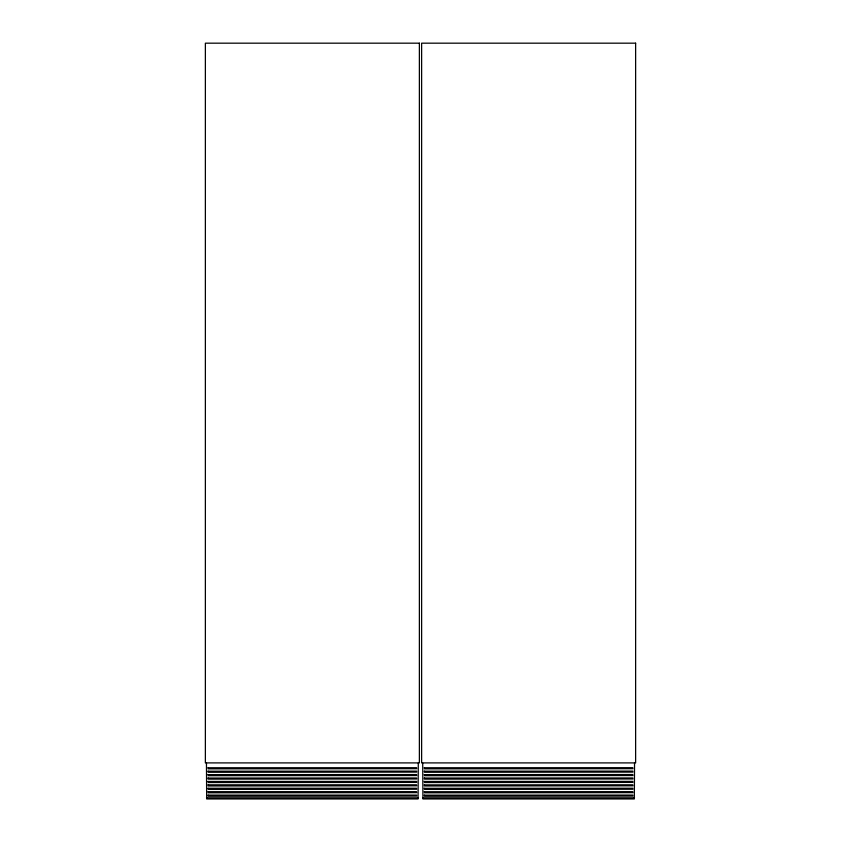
<?xml version="1.0" encoding="UTF-8"?>
<svg xmlns="http://www.w3.org/2000/svg" width="841" height="841" viewBox="0 0 841 841"><rect width="100%" height="100%" fill="white"/><g stroke="black" fill="none" stroke-linecap="round" stroke-linejoin="round"><path stroke-width="1.26" d="M418.271 797.804L206.466 797.804M634.534 797.804L422.729 797.804M634.545 763.134L634.324 798.95L422.928 798.95L422.708 763.134M418.292 763.134L418.072 798.95L206.676 798.95L206.455 763.134M208.095 767.759L208.232 768.853L416.673 768.695L416.589 767.707L208.095 767.759M208.095 771.186L208.232 772.28L416.673 772.112L416.589 771.123L208.095 771.186M208.095 774.614L208.232 775.707L416.673 775.539L416.589 774.55L208.095 774.614M208.095 778.041L208.232 779.123L416.673 778.966L416.589 777.978L208.095 778.041M208.095 781.457L208.232 782.55L416.673 782.393L416.589 781.405L208.095 781.457M208.095 784.884L208.232 785.978L416.673 785.809L416.505 784.8L208.158 784.821M208.095 788.311L208.232 789.394L416.673 789.236L416.505 788.227L208.158 788.248M208.095 791.728L208.232 792.821L416.673 792.664L416.505 791.654L208.158 791.675M208.095 795.155L208.232 796.248L416.673 796.08L416.589 795.092L208.158 795.092M424.348 767.759L424.495 768.853L632.926 768.695L632.768 767.686L424.348 767.759M424.348 771.186L424.495 772.28L632.926 772.112L632.768 771.102L424.348 771.186M424.348 774.614L424.495 775.707L632.926 775.539L632.768 774.529L424.348 774.614M424.348 778.041L424.495 779.123L632.926 778.966L632.768 777.957L424.348 778.041M424.348 781.457L424.495 782.55L632.926 782.393L632.768 781.384L424.348 781.457M424.348 784.884L424.495 785.978L632.926 785.809L632.768 784.8L424.348 784.884M424.348 788.311L424.495 789.394L632.926 789.236L632.768 788.227L424.348 788.311M424.348 791.728L424.495 792.821L632.926 792.664L632.768 791.654L424.348 791.728M424.348 795.155L424.495 796.248L632.926 796.08L632.768 795.071L424.348 795.155M419.375 43.175L205.372 43.175L205.372 762.903L419.375 762.903L419.375 43.175M635.628 43.175L421.625 43.175L421.625 762.903L635.628 762.903L635.628 43.175"/></g></svg>
